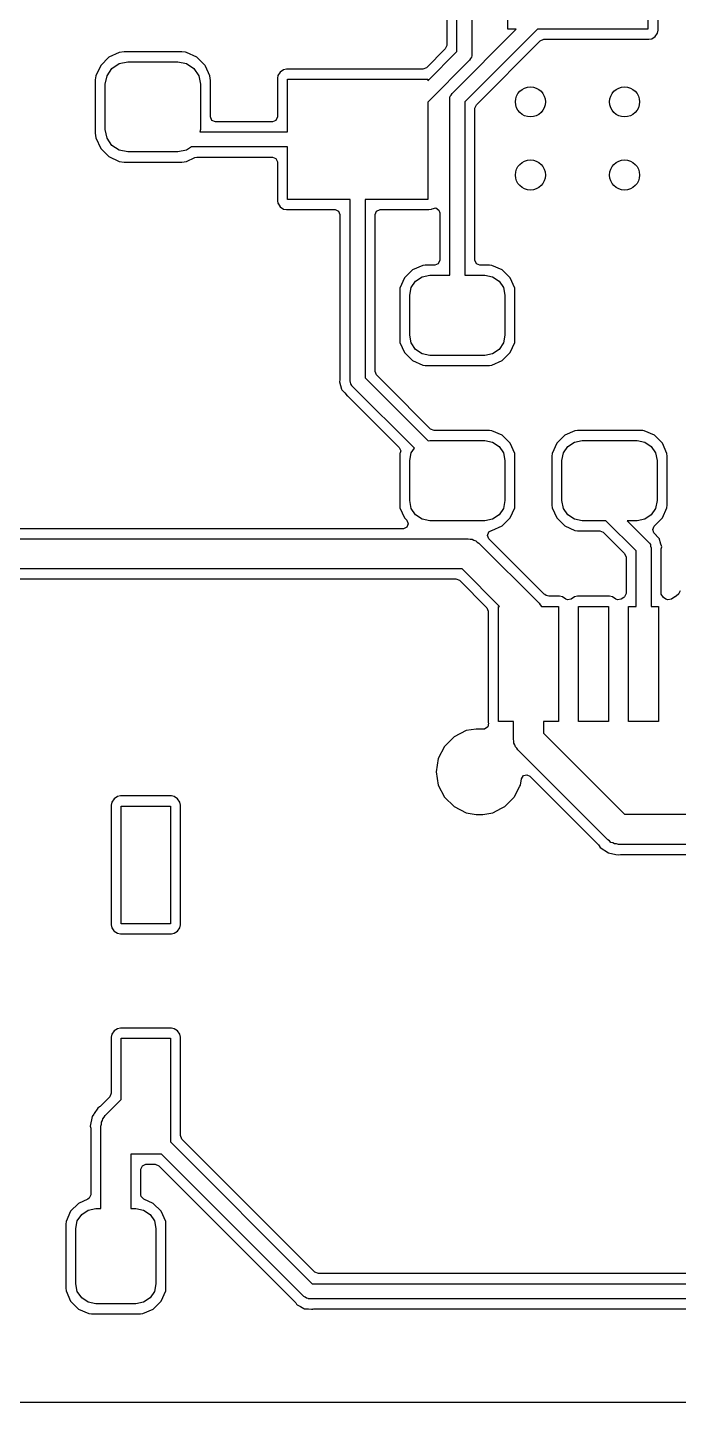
# Model space of a CAD drawing. Extents: x 1.12 to 2.49, y -4.71 to -3.25.
# Drawn here: x 1.521 to 1.777, y -4.71 to -4.17 of the extents above; entities that cross this region are included whole.
import ezdxf

# ---------------------------------------------------------------- set-up
doc = ezdxf.new("R2010")
doc.units = 0
doc.header["$MEASUREMENT"] = 0
doc.layers.add('BLACK', color=7, linetype='CONTINUOUS')

msp = doc.modelspace()

# ---------------------------------------------------------------- linework, layer by layer
at = {"layer": 'BLACK', "linetype": 'CONTINUOUS'}
for p, q in [((1.68957, -4.17909), (1.68957, -4.12638)), ((1.70961, -4.17028), (1.70961, -4.12303)), ((1.68561, -4.12828), (1.68561, -4.17665)), ((1.69547, -4.1276), (1.69547, -4.18031)), ((1.76472, -4.14961), (1.76472, -4.17028)), ((1.76868, -4.17067), (1.76868, -4.15549)), ((1.68768, -4.19555), (1.71295, -4.17028)), ((1.7213, -4.17028), (1.69272, -4.19886)), ((1.71295, -4.17028), (1.70961, -4.17028)), ((1.76472, -4.17028), (1.7213, -4.17028)), ((1.76845, -4.17182), (1.76868, -4.17067)), ((1.69724, -4.19993), (1.72238, -4.1748)), ((1.72238, -4.1748), (1.72374, -4.17423)), ((1.72374, -4.17423), (1.76511, -4.17423)), ((1.76511, -4.17423), (1.76627, -4.174)), ((1.76511, -4.17423), (1.76511, -4.17423)), ((1.76627, -4.174), (1.76758, -4.17313)), ((1.76758, -4.17313), (1.76845, -4.17182)), ((1.55277, -4.18127), (1.54958, -4.18447)), ((1.55687, -4.17936), (1.55277, -4.18127)), ((1.55277, -4.18127), (1.55277, -4.18127)), ((1.55873, -4.17911), (1.55687, -4.17936)), ((1.58142, -4.17911), (1.55873, -4.17911)), ((1.55873, -4.17911), (1.55873, -4.17911)), ((1.58292, -4.17931), (1.58142, -4.17911)), ((1.58142, -4.17911), (1.58142, -4.17911)), ((1.58329, -4.17936), (1.58292, -4.17931)), ((1.58739, -4.18127), (1.58329, -4.17936)), ((1.58329, -4.17936), (1.58329, -4.17936)), ((1.59058, -4.18447), (1.58739, -4.18127)), ((1.58739, -4.18127), (1.58739, -4.18127)), ((1.68505, -4.17802), (1.67762, -4.18544)), ((1.67811, -4.19055), (1.68957, -4.17909)), ((1.68561, -4.17665), (1.68505, -4.17802)), ((1.69529, -4.18132), (1.69488, -4.18182)), ((1.69541, -4.18069), (1.69529, -4.18132)), ((1.69546, -4.18057), (1.69541, -4.18069)), ((1.69547, -4.18031), (1.69544, -4.1805)), ((1.69544, -4.1805), (1.69546, -4.18057)), ((1.54958, -4.18447), (1.54767, -4.18856)), ((1.54958, -4.18447), (1.54958, -4.18447)), ((1.55205, -4.18854), (1.55397, -4.18567)), ((1.55397, -4.18567), (1.55685, -4.18375)), ((1.55685, -4.18375), (1.56024, -4.18307)), ((1.56024, -4.18307), (1.57992, -4.18307)), ((1.57992, -4.18307), (1.58331, -4.18375)), ((1.58331, -4.18375), (1.58618, -4.18567)), ((1.58618, -4.18567), (1.58811, -4.18854)), ((1.59072, -4.18476), (1.59058, -4.18447)), ((1.59058, -4.18447), (1.59058, -4.18447)), ((1.59058, -4.18447), (1.59058, -4.18447)), ((1.59249, -4.18856), (1.59072, -4.18476)), ((1.62145, -4.18623), (1.62014, -4.18711)), ((1.6226, -4.186), (1.62145, -4.18623)), ((1.62145, -4.18623), (1.62145, -4.18623)), ((1.62145, -4.18623), (1.62145, -4.18623)), ((1.62145, -4.18623), (1.62145, -4.18623)), ((1.67626, -4.186), (1.6226, -4.186)), ((1.6226, -4.186), (1.6226, -4.186)), ((1.6226, -4.186), (1.6226, -4.186)), ((1.67762, -4.18544), (1.67626, -4.186)), ((1.69461, -4.1824), (1.67811, -4.1989)), ((1.69488, -4.18182), (1.69461, -4.1824)), ((1.54746, -4.19013), (1.54742, -4.19043)), ((1.54742, -4.19043), (1.54742, -4.21115)), ((1.54767, -4.18856), (1.54746, -4.19013)), ((1.54767, -4.18856), (1.54767, -4.18856)), ((1.54767, -4.18856), (1.54767, -4.18856)), ((1.54767, -4.18856), (1.54767, -4.18856)), ((1.55138, -4.19193), (1.55205, -4.18854)), ((1.55138, -4.20965), (1.55138, -4.19193)), ((1.58811, -4.18854), (1.58878, -4.19193)), ((1.58878, -4.19193), (1.58878, -4.20965)), ((1.59274, -4.19043), (1.59249, -4.18856)), ((1.59249, -4.18856), (1.59249, -4.18856)), ((1.59274, -4.20474), (1.59274, -4.19043)), ((1.59274, -4.19043), (1.59274, -4.19043)), ((1.59274, -4.19043), (1.59274, -4.19043)), ((1.61926, -4.18842), (1.61904, -4.18957)), ((1.61904, -4.18957), (1.61904, -4.20474)), ((1.62014, -4.18711), (1.61926, -4.18842)), ((1.61926, -4.18842), (1.61926, -4.18842)), ((1.62299, -4.21063), (1.62299, -4.18996)), ((1.62299, -4.18996), (1.67811, -4.18996)), ((1.67811, -4.18996), (1.67811, -4.19055)), ((1.68681, -4.19764), (1.68684, -4.19746)), ((1.68681, -4.26693), (1.68681, -4.19764)), ((1.68682, -4.19738), (1.68688, -4.19726)), ((1.68684, -4.19746), (1.68682, -4.19738)), ((1.68688, -4.19726), (1.68699, -4.19663)), ((1.68699, -4.19663), (1.6874, -4.19613)), ((1.6874, -4.19613), (1.68768, -4.19555)), ((1.67811, -4.1989), (1.67811, -4.2372)), ((1.69272, -4.19886), (1.69272, -4.26693)), ((1.69667, -4.2013), (1.69724, -4.19993)), ((1.69667, -4.26104), (1.69667, -4.2013)), ((1.5933, -4.20611), (1.59274, -4.20474)), ((1.59467, -4.20667), (1.5933, -4.20611)), ((1.61711, -4.20667), (1.59467, -4.20667)), ((1.61847, -4.20611), (1.61711, -4.20667)), ((1.61904, -4.20474), (1.61847, -4.20611)), ((1.54742, -4.21115), (1.54742, -4.21115)), ((1.54742, -4.21115), (1.54767, -4.21301)), ((1.54767, -4.21301), (1.54958, -4.21711)), ((1.55205, -4.21304), (1.55138, -4.20965)), ((1.55397, -4.21591), (1.55205, -4.21304)), ((1.58878, -4.20965), (1.58858, -4.21063)), ((1.58858, -4.21063), (1.62299, -4.21063)), ((1.54958, -4.21711), (1.54958, -4.21711)), ((1.54958, -4.21711), (1.55277, -4.2203)), ((1.55685, -4.21783), (1.55397, -4.21591)), ((1.56024, -4.2185), (1.55685, -4.21783)), ((1.57992, -4.2185), (1.56024, -4.2185)), ((1.58331, -4.21783), (1.57992, -4.2185)), ((1.58525, -4.21654), (1.58331, -4.21783)), ((1.62299, -4.21654), (1.58525, -4.21654)), ((1.62299, -4.2372), (1.62299, -4.21654)), ((1.55277, -4.2203), (1.55277, -4.2203)), ((1.55277, -4.2203), (1.55277, -4.2203)), ((1.55277, -4.2203), (1.55687, -4.22221)), ((1.55687, -4.22221), (1.55873, -4.22246)), ((1.55873, -4.22246), (1.58142, -4.22246)), ((1.58142, -4.22246), (1.58329, -4.22221)), ((1.58329, -4.22221), (1.5866, -4.22067)), ((1.5866, -4.22067), (1.58741, -4.22049)), ((1.58741, -4.22049), (1.61711, -4.22049)), ((1.61711, -4.22049), (1.61847, -4.22106)), ((1.61847, -4.22106), (1.61904, -4.22242)), ((1.61904, -4.22242), (1.61904, -4.23759)), ((1.61904, -4.23759), (1.61926, -4.23875)), ((1.61926, -4.23875), (1.61926, -4.23875)), ((1.61926, -4.23875), (1.61927, -4.23875)), ((1.61927, -4.23875), (1.61927, -4.23875)), ((1.61927, -4.23875), (1.62014, -4.24006)), ((1.62014, -4.24006), (1.62014, -4.24006)), ((1.62014, -4.24006), (1.62145, -4.24093)), ((1.62145, -4.24093), (1.6226, -4.24116)), ((1.6476, -4.2372), (1.62299, -4.2372)), ((1.6476, -4.30843), (1.6476, -4.2372)), ((1.67811, -4.2372), (1.6535, -4.2372)), ((1.6535, -4.2372), (1.6535, -4.3072)), ((1.6785, -4.24116), (1.67965, -4.24093)), ((1.67965, -4.24093), (1.67985, -4.2408)), ((1.67985, -4.2408), (1.6813, -4.24051)), ((1.6813, -4.24051), (1.68253, -4.24133)), ((1.6226, -4.24116), (1.64171, -4.24116)), ((1.64171, -4.24116), (1.64308, -4.24173)), ((1.64308, -4.24173), (1.64364, -4.24309)), ((1.64364, -4.24309), (1.64364, -4.30762)), ((1.65746, -4.24309), (1.65803, -4.24173)), ((1.65746, -4.30476), (1.65746, -4.24309)), ((1.65803, -4.24173), (1.65939, -4.24116)), ((1.65939, -4.24116), (1.6785, -4.24116)), ((1.6785, -4.24116), (1.6785, -4.24116)), ((1.68253, -4.24133), (1.68285, -4.2424)), ((1.68285, -4.2424), (1.68285, -4.26104)), ((1.68229, -4.26241), (1.68093, -4.26297)), ((1.68285, -4.26104), (1.68229, -4.26241)), ((1.69724, -4.26241), (1.69667, -4.26104)), ((1.6986, -4.26297), (1.69724, -4.26241)), ((1.67214, -4.26487), (1.66901, -4.268)), ((1.67618, -4.26309), (1.67214, -4.26487)), ((1.67337, -4.26924), (1.67592, -4.26753)), ((1.67592, -4.26753), (1.67894, -4.26693)), ((1.67717, -4.26297), (1.67618, -4.26309)), ((1.68093, -4.26297), (1.67717, -4.26297)), ((1.67717, -4.26297), (1.67717, -4.26297)), ((1.67894, -4.26693), (1.68681, -4.26693)), ((1.69272, -4.26693), (1.70059, -4.26693)), ((1.70236, -4.26297), (1.6986, -4.26297)), ((1.70059, -4.26693), (1.7036, -4.26753)), ((1.70335, -4.26309), (1.70236, -4.26297)), ((1.70739, -4.26487), (1.70335, -4.26309)), ((1.7036, -4.26753), (1.70616, -4.26924)), ((1.71052, -4.268), (1.70739, -4.26487)), ((1.70739, -4.26487), (1.70739, -4.26487)), ((1.66722, -4.27205), (1.66711, -4.27304)), ((1.66711, -4.27304), (1.66711, -4.29232)), ((1.66901, -4.268), (1.66722, -4.27205)), ((1.67106, -4.2748), (1.67166, -4.27179)), ((1.67166, -4.27179), (1.67337, -4.26924)), ((1.70616, -4.26924), (1.70787, -4.27179)), ((1.70787, -4.27179), (1.70846, -4.2748)), ((1.71231, -4.27205), (1.71052, -4.268)), ((1.71052, -4.268), (1.71052, -4.268)), ((1.71052, -4.268), (1.71052, -4.268)), ((1.71242, -4.27304), (1.71231, -4.27205)), ((1.71242, -4.29232), (1.71242, -4.27304)), ((1.67106, -4.29055), (1.67106, -4.2748)), ((1.70846, -4.2748), (1.70846, -4.29055)), ((1.66711, -4.29232), (1.66711, -4.29232)), ((1.66711, -4.29232), (1.66722, -4.29331)), ((1.66722, -4.29331), (1.66901, -4.29735)), ((1.67166, -4.29356), (1.67106, -4.29055)), ((1.67337, -4.29612), (1.67166, -4.29356)), ((1.70787, -4.29356), (1.70616, -4.29612)), ((1.70846, -4.29055), (1.70787, -4.29356)), ((1.71052, -4.29735), (1.71231, -4.29331)), ((1.71231, -4.29331), (1.71242, -4.29232)), ((1.71242, -4.29232), (1.71242, -4.29232)), ((1.66901, -4.29735), (1.67214, -4.30048)), ((1.67592, -4.29783), (1.67337, -4.29612)), ((1.67894, -4.29843), (1.67592, -4.29783)), ((1.70059, -4.29843), (1.67894, -4.29843)), ((1.7036, -4.29783), (1.70059, -4.29843)), ((1.70616, -4.29612), (1.7036, -4.29783)), ((1.70739, -4.30048), (1.71052, -4.29735)), ((1.65803, -4.30613), (1.65746, -4.30476)), ((1.67214, -4.30048), (1.67618, -4.30227)), ((1.67618, -4.30227), (1.67618, -4.30227)), ((1.67618, -4.30227), (1.67717, -4.30238)), ((1.67717, -4.30238), (1.70236, -4.30238)), ((1.70236, -4.30238), (1.70335, -4.30227)), ((1.70335, -4.30227), (1.70739, -4.30048)), ((1.64361, -4.30797), (1.64345, -4.30885)), ((1.64345, -4.30885), (1.64388, -4.31025)), ((1.64364, -4.30762), (1.64361, -4.30797)), ((1.64388, -4.31025), (1.6439, -4.31031)), ((1.6439, -4.31031), (1.64425, -4.31173)), ((1.64782, -4.30903), (1.6476, -4.30843)), ((1.64788, -4.30967), (1.64782, -4.30903)), ((1.64824, -4.3102), (1.64788, -4.30967)), ((1.64829, -4.31032), (1.64824, -4.3102)), ((1.64836, -4.31036), (1.64829, -4.31032)), ((1.64846, -4.31051), (1.64836, -4.31036)), ((1.67288, -4.33493), (1.64846, -4.31051)), ((1.6535, -4.3072), (1.67832, -4.33201)), ((1.66192, -4.31003), (1.65803, -4.30613)), ((1.67927, -4.32737), (1.66192, -4.31003)), ((1.64425, -4.31173), (1.64435, -4.31192)), ((1.64435, -4.31192), (1.64446, -4.31211)), ((1.64446, -4.31211), (1.6455, -4.31314)), ((1.6455, -4.31314), (1.64554, -4.31319)), ((1.64554, -4.31319), (1.64651, -4.31428)), ((1.64651, -4.31428), (1.6467, -4.31441)), ((1.6467, -4.31441), (1.64668, -4.31444)), ((1.64668, -4.31444), (1.64701, -4.31465)), ((1.64701, -4.31465), (1.66694, -4.33459)), ((1.68063, -4.32793), (1.67927, -4.32737)), ((1.67832, -4.33201), (1.67894, -4.33189)), ((1.67894, -4.33189), (1.70059, -4.33189)), ((1.70236, -4.32793), (1.68063, -4.32793)), ((1.70059, -4.33189), (1.7036, -4.33249)), ((1.70335, -4.32805), (1.70236, -4.32793)), ((1.70739, -4.32983), (1.70335, -4.32805)), ((1.7036, -4.33249), (1.70616, -4.3342)), ((1.71052, -4.33296), (1.70739, -4.32983)), ((1.70739, -4.32983), (1.70739, -4.32983)), ((1.73198, -4.32983), (1.72885, -4.33296)), ((1.73602, -4.32805), (1.73198, -4.32983)), ((1.73321, -4.3342), (1.73577, -4.33249)), ((1.73577, -4.33249), (1.73878, -4.33189)), ((1.73701, -4.32793), (1.73602, -4.32805)), ((1.7622, -4.32793), (1.73701, -4.32793)), ((1.73701, -4.32793), (1.73701, -4.32793)), ((1.73878, -4.33189), (1.76043, -4.33189)), ((1.76043, -4.33189), (1.76345, -4.33249)), ((1.76269, -4.32799), (1.7622, -4.32793)), ((1.7622, -4.32793), (1.7622, -4.32793)), ((1.76319, -4.32805), (1.76269, -4.32799)), ((1.76723, -4.32983), (1.76319, -4.32805)), ((1.76345, -4.33249), (1.766, -4.3342)), ((1.77036, -4.33296), (1.76723, -4.32983)), ((1.76723, -4.32983), (1.76723, -4.32983)), ((1.66694, -4.33459), (1.66751, -4.33595)), ((1.66722, -4.33701), (1.66711, -4.338)), ((1.66711, -4.338), (1.66711, -4.35728)), ((1.66734, -4.33673), (1.66722, -4.33701)), ((1.66751, -4.33595), (1.66734, -4.33673)), ((1.67106, -4.33976), (1.67166, -4.33675)), ((1.67166, -4.33675), (1.67288, -4.33493)), ((1.70616, -4.3342), (1.70787, -4.33675)), ((1.70787, -4.33675), (1.70846, -4.33976)), ((1.71231, -4.33701), (1.71052, -4.33296)), ((1.71052, -4.33296), (1.71052, -4.33296)), ((1.71052, -4.33296), (1.71052, -4.33296)), ((1.71242, -4.338), (1.71231, -4.33701)), ((1.71242, -4.35728), (1.71242, -4.338)), ((1.72706, -4.33701), (1.72695, -4.338)), ((1.72695, -4.338), (1.72695, -4.35728)), ((1.72885, -4.33296), (1.72706, -4.33701)), ((1.73091, -4.33976), (1.7315, -4.33675)), ((1.7315, -4.33675), (1.73321, -4.3342)), ((1.766, -4.3342), (1.76771, -4.33675)), ((1.76771, -4.33675), (1.76831, -4.33976)), ((1.77215, -4.33701), (1.77036, -4.33296)), ((1.77036, -4.33296), (1.77036, -4.33296)), ((1.77036, -4.33296), (1.77036, -4.33296)), ((1.77226, -4.338), (1.77215, -4.33701)), ((1.77226, -4.35728), (1.77226, -4.338)), ((1.67106, -4.35551), (1.67106, -4.33976)), ((1.70846, -4.33976), (1.70846, -4.35551)), ((1.73091, -4.35551), (1.73091, -4.33976)), ((1.76831, -4.33976), (1.76831, -4.35551)), ((1.66711, -4.35728), (1.66711, -4.35728)), ((1.66711, -4.35728), (1.66722, -4.35827)), ((1.66722, -4.35827), (1.66901, -4.36231)), ((1.67166, -4.35853), (1.67106, -4.35551)), ((1.67337, -4.36108), (1.67166, -4.35853)), ((1.70787, -4.35853), (1.70616, -4.36108)), ((1.70846, -4.35551), (1.70787, -4.35853)), ((1.71052, -4.36231), (1.71231, -4.35827)), ((1.71231, -4.35827), (1.71242, -4.35728)), ((1.72695, -4.35728), (1.72695, -4.35728)), ((1.72695, -4.35728), (1.72706, -4.35827)), ((1.72706, -4.35827), (1.72885, -4.36231)), ((1.7315, -4.35853), (1.73091, -4.35551)), ((1.73321, -4.36108), (1.7315, -4.35853)), ((1.76771, -4.35853), (1.766, -4.36108)), ((1.76831, -4.35551), (1.76771, -4.35853)), ((1.77036, -4.36231), (1.77215, -4.35827)), ((1.77215, -4.35827), (1.77226, -4.35728)), ((1.66901, -4.36231), (1.66992, -4.36322)), ((1.66992, -4.36322), (1.67048, -4.36459)), ((1.67048, -4.36459), (1.66992, -4.36595)), ((1.67592, -4.36279), (1.67337, -4.36108)), ((1.67894, -4.36339), (1.67592, -4.36279)), ((1.70059, -4.36339), (1.67894, -4.36339)), ((1.7036, -4.36279), (1.70059, -4.36339)), ((1.70616, -4.36108), (1.7036, -4.36279)), ((1.70739, -4.36544), (1.71052, -4.36231)), ((1.72885, -4.36231), (1.73198, -4.36544)), ((1.73577, -4.36279), (1.73321, -4.36108)), ((1.73878, -4.36339), (1.73577, -4.36279)), ((1.74819, -4.36339), (1.73878, -4.36339)), ((1.76004, -4.37524), (1.74819, -4.36339)), ((1.76043, -4.36339), (1.75654, -4.36339)), ((1.75654, -4.36339), (1.76508, -4.37193)), ((1.76345, -4.36279), (1.76043, -4.36339)), ((1.766, -4.36108), (1.76345, -4.36279)), ((1.76723, -4.36544), (1.77036, -4.36231)), ((1.39724, -4.37047), (1.69409, -4.37047)), ((1.66855, -4.36652), (1.39841, -4.36652)), ((1.66992, -4.36595), (1.66855, -4.36652)), ((1.69409, -4.37047), (1.69485, -4.37067)), ((1.70161, -4.36915), (1.70218, -4.36778)), ((1.70218, -4.37051), (1.70161, -4.36915)), ((1.70218, -4.36778), (1.70321, -4.36728)), ((1.72387, -4.3922), (1.70218, -4.37051)), ((1.70321, -4.36727), (1.7033, -4.36724)), ((1.70321, -4.36728), (1.70321, -4.36727)), ((1.7033, -4.36724), (1.70332, -4.36723)), ((1.70332, -4.36723), (1.70335, -4.36723)), ((1.70335, -4.36723), (1.70739, -4.36544)), ((1.73198, -4.36544), (1.73602, -4.36723)), ((1.73602, -4.36723), (1.73602, -4.36723)), ((1.73602, -4.36723), (1.73701, -4.36734)), ((1.73701, -4.36734), (1.74575, -4.36734)), ((1.74575, -4.36734), (1.74711, -4.36791)), ((1.74711, -4.36791), (1.75552, -4.37631)), ((1.76657, -4.36679), (1.76714, -4.36554)), ((1.76706, -4.36818), (1.76657, -4.36679)), ((1.76801, -4.36926), (1.76706, -4.36818)), ((1.76714, -4.36554), (1.76723, -4.36544)), ((1.76723, -4.36544), (1.76723, -4.36544)), ((1.76805, -4.3693), (1.76801, -4.36926)), ((1.76908, -4.37033), (1.76805, -4.3693)), ((1.76919, -4.37052), (1.76908, -4.37033)), ((1.76929, -4.37071), (1.76919, -4.37052)), ((1.69485, -4.37067), (1.69562, -4.37067)), ((1.69562, -4.37067), (1.6963, -4.37106)), ((1.6963, -4.37106), (1.69705, -4.37126)), ((1.69705, -4.37126), (1.6976, -4.37181)), ((1.6976, -4.37181), (1.69827, -4.3722)), ((1.69827, -4.3722), (1.72189, -4.39582)), ((1.76004, -4.39705), (1.76004, -4.37524)), ((1.76508, -4.37193), (1.76519, -4.37208)), ((1.76519, -4.37208), (1.76525, -4.37212)), ((1.76525, -4.37212), (1.7653, -4.37224)), ((1.7653, -4.37224), (1.76567, -4.37277)), ((1.76567, -4.37277), (1.76572, -4.37341)), ((1.76572, -4.37341), (1.76594, -4.37402)), ((1.76594, -4.37402), (1.76594, -4.39705)), ((1.76964, -4.37213), (1.76929, -4.37071)), ((1.76929, -4.37071), (1.76929, -4.37071)), ((1.76966, -4.37219), (1.76964, -4.37213)), ((1.7701, -4.37359), (1.76966, -4.37219)), ((1.7699, -4.37482), (1.76993, -4.37447)), ((1.7699, -4.39193), (1.7699, -4.37482)), ((1.76993, -4.37447), (1.7701, -4.37359)), ((1.75552, -4.37631), (1.75608, -4.37768)), ((1.75608, -4.37768), (1.75608, -4.39193)), ((1.69165, -4.38228), (1.39969, -4.38228)), ((1.40213, -4.38624), (1.68921, -4.38624)), ((1.68921, -4.38624), (1.69057, -4.38681)), ((1.69057, -4.38681), (1.70138, -4.39761)), ((1.70641, -4.39705), (1.69165, -4.38228)), ((1.72416, -4.39244), (1.72387, -4.3922)), ((1.75608, -4.39193), (1.75552, -4.39329)), ((1.76994, -4.3923), (1.7699, -4.39193)), ((1.77735, -4.39095), (1.77667, -4.39225)), ((1.70138, -4.39761), (1.70195, -4.39898)), ((1.70591, -4.44232), (1.70591, -4.39705)), ((1.70591, -4.39705), (1.70641, -4.39705)), ((1.72189, -4.39582), (1.72228, -4.3965)), ((1.72228, -4.3965), (1.72283, -4.39705)), ((1.72283, -4.39705), (1.72953, -4.39705)), ((1.72464, -4.39277), (1.72416, -4.39244)), ((1.72571, -4.39309), (1.72464, -4.39277)), ((1.72992, -4.39309), (1.72571, -4.39309)), ((1.72953, -4.39705), (1.72953, -4.44232)), ((1.73107, -4.39332), (1.72992, -4.39309)), ((1.72992, -4.39309), (1.72992, -4.39309)), ((1.73239, -4.3942), (1.73107, -4.39332)), ((1.73309, -4.39449), (1.73239, -4.3942)), ((1.73454, -4.3942), (1.73309, -4.39449)), ((1.73586, -4.39332), (1.73454, -4.3942)), ((1.73701, -4.39309), (1.73586, -4.39332)), ((1.73586, -4.39332), (1.73586, -4.39332)), ((1.73586, -4.39332), (1.73586, -4.39332)), ((1.73586, -4.39332), (1.73586, -4.39332)), ((1.7496, -4.39309), (1.73701, -4.39309)), ((1.73701, -4.39309), (1.73701, -4.39309)), ((1.73701, -4.39309), (1.73701, -4.39309)), ((1.7374, -4.44232), (1.7374, -4.39705)), ((1.7374, -4.39705), (1.74921, -4.39705)), ((1.74921, -4.39705), (1.74921, -4.44232)), ((1.75076, -4.39332), (1.7496, -4.39309)), ((1.75208, -4.3942), (1.75076, -4.39332)), ((1.75277, -4.39449), (1.75208, -4.3942)), ((1.75422, -4.3942), (1.75277, -4.39449)), ((1.75523, -4.39353), (1.75422, -4.3942)), ((1.75552, -4.39329), (1.75523, -4.39353)), ((1.75709, -4.44232), (1.75709, -4.39705)), ((1.75709, -4.39705), (1.76004, -4.39705)), ((1.76594, -4.39705), (1.7689, -4.39705)), ((1.7689, -4.39705), (1.7689, -4.44232)), ((1.77076, -4.39353), (1.76994, -4.3923)), ((1.77175, -4.39419), (1.77076, -4.39353)), ((1.77176, -4.3942), (1.77175, -4.39419)), ((1.77175, -4.39419), (1.77175, -4.39419)), ((1.77246, -4.39449), (1.77176, -4.3942)), ((1.77391, -4.3942), (1.77246, -4.39449)), ((1.77523, -4.39332), (1.77391, -4.3942)), ((1.7753, -4.39331), (1.77523, -4.39332)), ((1.77523, -4.39332), (1.77523, -4.39332)), ((1.77538, -4.39329), (1.7753, -4.39331)), ((1.77657, -4.39241), (1.77538, -4.39329)), ((1.77664, -4.3923), (1.77657, -4.39241)), ((1.77667, -4.39225), (1.77664, -4.3923)), ((1.70195, -4.39898), (1.70195, -4.44271)), ((1.69318, -4.44588), (1.68846, -4.44829)), ((1.69711, -4.44526), (1.69318, -4.44588)), ((1.69318, -4.44588), (1.69318, -4.44588)), ((1.69318, -4.44588), (1.69318, -4.44588)), ((1.69974, -4.44526), (1.69711, -4.44526)), ((1.69981, -4.44527), (1.69974, -4.44526)), ((1.69974, -4.44526), (1.69974, -4.44526)), ((1.70049, -4.44525), (1.69981, -4.44527)), ((1.70171, -4.44443), (1.70049, -4.44525)), ((1.702, -4.44298), (1.70171, -4.44443)), ((1.70195, -4.44271), (1.70195, -4.44271)), ((1.70195, -4.44271), (1.702, -4.44298)), ((1.702, -4.44298), (1.702, -4.44298)), ((1.71181, -4.44232), (1.70591, -4.44232)), ((1.71181, -4.44928), (1.71181, -4.44232)), ((1.72953, -4.44232), (1.72362, -4.44232)), ((1.72362, -4.44232), (1.72362, -4.44684)), ((1.74921, -4.44232), (1.7374, -4.44232)), ((1.7689, -4.44232), (1.75709, -4.44232)), ((1.68846, -4.44829), (1.6847, -4.45204)), ((1.68846, -4.44829), (1.68846, -4.44829)), ((1.71201, -4.45004), (1.71181, -4.44928)), ((1.71201, -4.45081), (1.71201, -4.45004)), ((1.7124, -4.45149), (1.71201, -4.45081)), ((1.7126, -4.45224), (1.7124, -4.45149)), ((1.72362, -4.44684), (1.75552, -4.47874)), ((1.68229, -4.45677), (1.68146, -4.46201)), ((1.6847, -4.45204), (1.68229, -4.45677)), ((1.68229, -4.45677), (1.68229, -4.45677)), ((1.68229, -4.45677), (1.68229, -4.45677)), ((1.6847, -4.45204), (1.6847, -4.45204)), ((1.71315, -4.45279), (1.7126, -4.45224)), ((1.71354, -4.45346), (1.71315, -4.45279)), ((1.7489, -4.48882), (1.71354, -4.45346)), ((1.68146, -4.46201), (1.68229, -4.46725)), ((1.68229, -4.46725), (1.68229, -4.46725)), ((1.68229, -4.46725), (1.68229, -4.46725)), ((1.68229, -4.46725), (1.6847, -4.47198)), ((1.71225, -4.47177), (1.71436, -4.46763)), ((1.71436, -4.46763), (1.71456, -4.46725)), ((1.71456, -4.46725), (1.71495, -4.46479)), ((1.71495, -4.46479), (1.71572, -4.46353)), ((1.71572, -4.46353), (1.71715, -4.46319)), ((1.71715, -4.46319), (1.71821, -4.46373)), ((1.71821, -4.46373), (1.74528, -4.4908)), ((1.55482, -4.47265), (1.55395, -4.47396)), ((1.55613, -4.47177), (1.55482, -4.47265)), ((1.55729, -4.47155), (1.55613, -4.47177)), ((1.55613, -4.47177), (1.55613, -4.47177)), ((1.55613, -4.47177), (1.55613, -4.47177)), ((1.55613, -4.47177), (1.55613, -4.47177)), ((1.57736, -4.47155), (1.55729, -4.47155)), ((1.55729, -4.47155), (1.55729, -4.47155)), ((1.55729, -4.47155), (1.55729, -4.47155)), ((1.57851, -4.47177), (1.57736, -4.47155)), ((1.57982, -4.47265), (1.57851, -4.47177)), ((1.5807, -4.47396), (1.57982, -4.47265)), ((1.6847, -4.47198), (1.6847, -4.47198)), ((1.6847, -4.47198), (1.68846, -4.47573)), ((1.70839, -4.47573), (1.71215, -4.47198)), ((1.71215, -4.47198), (1.71225, -4.47177)), ((1.55395, -4.47396), (1.55372, -4.47511)), ((1.55372, -4.47511), (1.55372, -4.52215)), ((1.55395, -4.47396), (1.55395, -4.47396)), ((1.55768, -4.52176), (1.55768, -4.4755)), ((1.55768, -4.4755), (1.57697, -4.4755)), ((1.57697, -4.4755), (1.57697, -4.52176)), ((1.58093, -4.47511), (1.5807, -4.47396)), ((1.5807, -4.47396), (1.5807, -4.47396)), ((1.5807, -4.47396), (1.5807, -4.47396)), ((1.58093, -4.51692), (1.58093, -4.47511)), ((1.68846, -4.47573), (1.68846, -4.47573)), ((1.68846, -4.47573), (1.69318, -4.47814)), ((1.69318, -4.47814), (1.69318, -4.47814)), ((1.69318, -4.47814), (1.69711, -4.47876)), ((1.69974, -4.47876), (1.70367, -4.47814)), ((1.70367, -4.47814), (1.70712, -4.47638)), ((1.70712, -4.47638), (1.70839, -4.47573)), ((1.70839, -4.47573), (1.70839, -4.47573)), ((1.70839, -4.47573), (1.70839, -4.47573)), ((1.69711, -4.47876), (1.69711, -4.47876)), ((1.69711, -4.47876), (1.69974, -4.47876)), ((1.69974, -4.47876), (1.69974, -4.47876)), ((1.75552, -4.47874), (1.86889, -4.47874)), ((1.74958, -4.48921), (1.7489, -4.48882)), ((1.75012, -4.48976), (1.74958, -4.48921)), ((1.74528, -4.4908), (1.74552, -4.49109)), ((1.74552, -4.49109), (1.74597, -4.49176)), ((1.74597, -4.49176), (1.74597, -4.49176)), ((1.74597, -4.49176), (1.74597, -4.49176)), ((1.74597, -4.49176), (1.74923, -4.49394)), ((1.74923, -4.49394), (1.75211, -4.49451)), ((1.75088, -4.48996), (1.75012, -4.48976)), ((1.75155, -4.49035), (1.75088, -4.48996)), ((1.75233, -4.49035), (1.75155, -4.49035)), ((1.75211, -4.49451), (1.75211, -4.49451)), ((1.75211, -4.49451), (1.75308, -4.4947)), ((1.75308, -4.49055), (1.75233, -4.49035)), ((1.87133, -4.49055), (1.75308, -4.49055)), ((1.75308, -4.4947), (1.75386, -4.49454)), ((1.75308, -4.4947), (1.75308, -4.4947)), ((1.75386, -4.49454), (1.75424, -4.49451)), ((1.75424, -4.49451), (1.87017, -4.49451)), ((1.57697, -4.52176), (1.55768, -4.52176)), ((1.58093, -4.52215), (1.58093, -4.51692)), ((1.55372, -4.52215), (1.55395, -4.52331)), ((1.55372, -4.52215), (1.55372, -4.52215)), ((1.55395, -4.52331), (1.55395, -4.52331)), ((1.55395, -4.52331), (1.55395, -4.52331)), ((1.55395, -4.52331), (1.55395, -4.52331)), ((1.55395, -4.52331), (1.55479, -4.52457)), ((1.55479, -4.52457), (1.55482, -4.52461)), ((1.55482, -4.52461), (1.55613, -4.52549)), ((1.55613, -4.52549), (1.55729, -4.52572)), ((1.55729, -4.52572), (1.57736, -4.52572)), ((1.57736, -4.52572), (1.57851, -4.52549)), ((1.57851, -4.52549), (1.57982, -4.52461)), ((1.57982, -4.52461), (1.5807, -4.52331)), ((1.5807, -4.52331), (1.58093, -4.52215)), ((1.55482, -4.56387), (1.55395, -4.56518)), ((1.55613, -4.563), (1.55482, -4.56387)), ((1.55729, -4.56277), (1.55613, -4.563)), ((1.55613, -4.563), (1.55613, -4.563)), ((1.55613, -4.563), (1.55613, -4.563)), ((1.55613, -4.563), (1.55613, -4.563)), ((1.57736, -4.56277), (1.55729, -4.56277)), ((1.55729, -4.56277), (1.55729, -4.56277)), ((1.55729, -4.56277), (1.55729, -4.56277)), ((1.57851, -4.563), (1.57736, -4.56277)), ((1.57982, -4.56387), (1.57851, -4.563)), ((1.5807, -4.56518), (1.57982, -4.56387)), ((1.55395, -4.56518), (1.55372, -4.56633)), ((1.55372, -4.56633), (1.55372, -4.58835)), ((1.55395, -4.56518), (1.55395, -4.56518)), ((1.55768, -4.59079), (1.55768, -4.56672)), ((1.55768, -4.56672), (1.57697, -4.56672)), ((1.57697, -4.56672), (1.57697, -4.60744)), ((1.58093, -4.56633), (1.5807, -4.56518)), ((1.5807, -4.56518), (1.5807, -4.56518)), ((1.5807, -4.56518), (1.5807, -4.56518)), ((1.58093, -4.605), (1.58093, -4.56633)), ((1.58093, -4.56633), (1.58093, -4.56633)), ((1.55316, -4.58972), (1.54938, -4.59349)), ((1.55136, -4.59711), (1.55768, -4.59079)), ((1.55372, -4.58835), (1.55316, -4.58972)), ((1.54624, -4.59744), (1.54548, -4.60129)), ((1.54687, -4.5965), (1.54624, -4.59744)), ((1.54703, -4.59627), (1.54687, -4.5965)), ((1.54842, -4.59418), (1.54703, -4.59627)), ((1.54703, -4.59627), (1.54703, -4.59627)), ((1.54909, -4.59373), (1.54842, -4.59418)), ((1.54842, -4.59418), (1.54842, -4.59418)), ((1.54938, -4.59349), (1.54909, -4.59373)), ((1.55097, -4.59779), (1.55136, -4.59711)), ((1.54548, -4.60129), (1.54548, -4.60129)), ((1.54548, -4.60129), (1.54563, -4.60207)), ((1.54563, -4.60207), (1.54567, -4.60245)), ((1.54567, -4.60245), (1.54567, -4.62822)), ((1.54963, -4.60129), (1.54983, -4.60054)), ((1.54963, -4.63366), (1.54963, -4.60129)), ((1.54983, -4.59976), (1.55022, -4.59909)), ((1.54983, -4.60054), (1.54983, -4.59976)), ((1.55022, -4.59909), (1.55042, -4.59834)), ((1.55042, -4.59834), (1.55097, -4.59779)), ((1.57697, -4.60744), (1.63272, -4.66319)), ((1.58149, -4.60636), (1.58093, -4.605)), ((1.63379, -4.65867), (1.58149, -4.60636)), ((1.57345, -4.61227), (1.56144, -4.61227)), ((1.56144, -4.61227), (1.56144, -4.63366)), ((1.62941, -4.66823), (1.57345, -4.61227)), ((1.56539, -4.61816), (1.56596, -4.6168)), ((1.56539, -4.62822), (1.56539, -4.61816)), ((1.56596, -4.6168), (1.56732, -4.61623)), ((1.56732, -4.61623), (1.57101, -4.61623)), ((1.57101, -4.61623), (1.57238, -4.6168)), ((1.57238, -4.6168), (1.62604, -4.67046)), ((1.5451, -4.62959), (1.54452, -4.62999)), ((1.54567, -4.62822), (1.5451, -4.62959)), ((1.56552, -4.62892), (1.56539, -4.62822)), ((1.56654, -4.62999), (1.56552, -4.62892)), ((1.53773, -4.63473), (1.53594, -4.63878)), ((1.54086, -4.63161), (1.53773, -4.63473)), ((1.54452, -4.62999), (1.54086, -4.63161)), ((1.54209, -4.63597), (1.54464, -4.63426)), ((1.54464, -4.63426), (1.54766, -4.63366)), ((1.54766, -4.63366), (1.54963, -4.63366)), ((1.56144, -4.63366), (1.56341, -4.63366)), ((1.56341, -4.63366), (1.56642, -4.63426)), ((1.56642, -4.63426), (1.56897, -4.63597)), ((1.57021, -4.63161), (1.56654, -4.62999)), ((1.57333, -4.63473), (1.57021, -4.63161)), ((1.57021, -4.63161), (1.57021, -4.63161)), ((1.57512, -4.63878), (1.57333, -4.63473)), ((1.57333, -4.63473), (1.57333, -4.63473)), ((1.57333, -4.63473), (1.57333, -4.63473)), ((1.53594, -4.63878), (1.53583, -4.63977)), ((1.53583, -4.63977), (1.53583, -4.66496)), ((1.53978, -4.64154), (1.54038, -4.63852)), ((1.54038, -4.63852), (1.54209, -4.63597)), ((1.56897, -4.63597), (1.57068, -4.63852)), ((1.57068, -4.63852), (1.57128, -4.64154)), ((1.57524, -4.63977), (1.57512, -4.63878)), ((1.57524, -4.66496), (1.57524, -4.63977)), ((1.53978, -4.66319), (1.53978, -4.64154)), ((1.57128, -4.64154), (1.57128, -4.66319)), ((1.63516, -4.65923), (1.63379, -4.65867)), ((2.13925, -4.65923), (1.63516, -4.65923)), ((1.53583, -4.66496), (1.53583, -4.66496)), ((1.53583, -4.66496), (1.53594, -4.66594)), ((1.53594, -4.66594), (1.53773, -4.66999)), ((1.54038, -4.6662), (1.53978, -4.66319)), ((1.54209, -4.66876), (1.54038, -4.6662)), ((1.57068, -4.6662), (1.56897, -4.66876)), ((1.57128, -4.66319), (1.57068, -4.6662)), ((1.57333, -4.66999), (1.57512, -4.66594)), ((1.57512, -4.66594), (1.57524, -4.66496)), ((1.63272, -4.66319), (2.14169, -4.66319)), ((1.53773, -4.66999), (1.54086, -4.67312)), ((1.54086, -4.67312), (1.5449, -4.6749)), ((1.54464, -4.67046), (1.54209, -4.66876)), ((1.54766, -4.67106), (1.54464, -4.67046)), ((1.56341, -4.67106), (1.54766, -4.67106)), ((1.56642, -4.67046), (1.56341, -4.67106)), ((1.56616, -4.6749), (1.57021, -4.67312)), ((1.56897, -4.66876), (1.56642, -4.67046)), ((1.57021, -4.67312), (1.57333, -4.66999)), ((1.62604, -4.67046), (1.62627, -4.67073)), ((1.62627, -4.67073), (1.62659, -4.6712)), ((1.62659, -4.6712), (1.62678, -4.67147)), ((1.62678, -4.67147), (1.62808, -4.67215)), ((1.62808, -4.67215), (1.62812, -4.67218)), ((1.62812, -4.67218), (1.62938, -4.67294)), ((1.62938, -4.67294), (1.62938, -4.67294)), ((1.62938, -4.67294), (1.62959, -4.673)), ((1.62999, -4.6685), (1.62941, -4.66823)), ((1.62959, -4.673), (1.62979, -4.67305)), ((1.62979, -4.67305), (1.62979, -4.67305)), ((1.62979, -4.67305), (1.63126, -4.67305)), ((1.63049, -4.66892), (1.62999, -4.6685)), ((1.63112, -4.66903), (1.63049, -4.66892)), ((1.63124, -4.66908), (1.63112, -4.66903)), ((1.63132, -4.66906), (1.63124, -4.66908)), ((1.63126, -4.67305), (1.63132, -4.67305)), ((1.6315, -4.66909), (1.63132, -4.66906)), ((1.63132, -4.67305), (1.63247, -4.67312)), ((2.14291, -4.66909), (1.6315, -4.66909)), ((1.63247, -4.67312), (1.63278, -4.67314)), ((1.63278, -4.67314), (1.63301, -4.6731)), ((1.63278, -4.67314), (1.63278, -4.67314)), ((1.63278, -4.67314), (1.63278, -4.67314)), ((1.63301, -4.6731), (1.63302, -4.67313)), ((1.63302, -4.67313), (1.63339, -4.67305)), ((1.63339, -4.67305), (2.14211, -4.67305)), ((1.5449, -4.6749), (1.5449, -4.6749)), ((1.5449, -4.6749), (1.54589, -4.67502)), ((1.54589, -4.67502), (1.56517, -4.67502)), ((1.56517, -4.67502), (1.56616, -4.6749)), ((2.43494, -4.70974), (1.17602, -4.70985))]:
    msp.add_line(p, q, dxfattribs=at)
at = {"layer": 'BLACK'}
for centre in [(1.7185, -4.19882), (1.75551, -4.19882), (1.7185, -4.22756), (1.75551, -4.22756)]:
    msp.add_circle(centre, 0.00591, dxfattribs=at)

doc.saveas('drawing.dxf')
